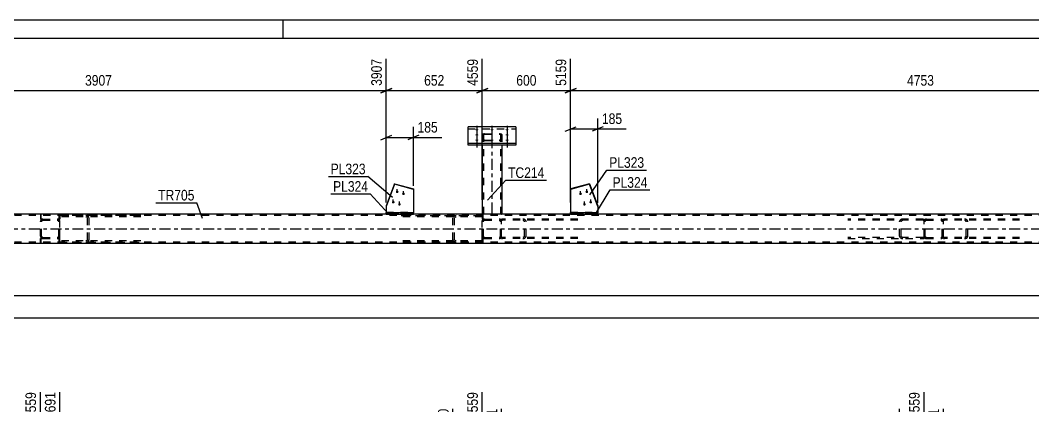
# Model space of a CAD drawing. Header units: millimetres. Extents: x -83 to 758, y -448 to 146.
# Drawn here: x 56.9 to 331.9, y 41.8 to 146.4 of the extents above; entities that cross this region are included whole.
import ezdxf

# ---------------------------------------------------------------- set-up
doc = ezdxf.new("R2010")
doc.units = ezdxf.units.MM
doc.linetypes.add('DXK_LINE_DOT2', pattern=[3.9198, 1.9599, -1.9599])
doc.linetypes.add('DXK_LINE_DOT3', pattern=[5.9187, 2.979, -0.9799, 0.9799, -0.9799])
doc.styles.add('Arial Narrow', font='ARIALN.TTF', dxfattribs={"height": 0.2})

# ---------------------------------------------------------------- blocks, each defined once
blk = doc.blocks.new('Unknown-761555509-1163')
at = {"color": 5, "linetype": 'Continuous'}
for p, q in [((758.25, 146.41), (-82.75, 146.41)), ((128.25, 141.41), (128.25, 146.41)), ((753.25, 141.41), (-77.75, 141.41))]:
    blk.add_line(p, q, dxfattribs=at)
blk = doc.blocks.new('Part-761555509-2595 - 2520')
at = {"color": 7, "linetype": 'DXK_LINE_DOT2'}
for p, q in [((182.41, 92.02), (182.36, 91.78)), ((182.36, 87.78), (182.36, 91.78)), ((182.68, 91.78), (182.7, 91.9)), ((182.68, 87.78), (182.68, 91.78)), ((183, 92.42), (182.76, 92.37)), ((182.88, 92.07), (183, 92.1)), ((183, 92.42), (187, 92.42)), ((183, 92.1), (187, 92.1)), ((187.25, 92.37), (187, 92.42)), ((187, 92.1), (187.12, 92.07)), ((187.3, 91.9), (187.32, 91.78)), ((187.32, 87.78), (187.32, 91.78)), ((187.64, 91.78), (187.59, 92.02)), ((187.64, 87.78), (187.64, 91.78)), ((182.36, 87.78), (182.41, 87.53)), ((182.7, 87.65), (182.68, 87.78)), ((182.76, 87.18), (183, 87.14)), ((183, 87.46), (182.88, 87.48)), ((183, 87.46), (187, 87.46)), ((183, 87.14), (187, 87.14)), ((187.12, 87.48), (187, 87.46)), ((187, 87.14), (187.25, 87.18)), ((187.32, 87.78), (187.3, 87.65)), ((187.59, 87.53), (187.64, 87.78))]:
    blk.add_line(p, q, dxfattribs=at)
for centre, radius, start, end in [((183, 91.78), 0.64, 112.5, 157.5), ((183, 91.78), 0.32, 112.5, 157.5), ((187, 91.78), 0.32, 22.5, 67.5), ((187, 91.78), 0.64, 22.5, 67.5), ((183, 87.78), 0.64, 202.5, 247.5), ((183, 87.78), 0.32, 202.5, 247.5), ((187, 87.78), 0.32, 292.5, 337.5), ((187, 87.78), 0.64, 292.5, 337.5)]:
    blk.add_arc(centre, radius, start, end, dxfattribs=at)
blk = doc.blocks.new('Part-761555509-2542 - 2520')
at = {"color": 2, "linetype": 'Continuous'}
for p, q in [((211.48, 102.03), (206.36, 100.62)), ((211.48, 101.87), (206.36, 100.46)), ((211.48, 101.87), (211.48, 102.03)), ((211.48, 102.03), (213.75, 96.01)), ((213.75, 95.85), (211.48, 101.87)), ((206.36, 100.62), (206.36, 94.18)), ((213.75, 96.01), (213.75, 94.18))]:
    blk.add_line(p, q, dxfattribs=at)
at = {"color": 7, "linetype": 'DXK_LINE_DOT2'}
for p, q in [((206.36, 94.32), (213.75, 94.32)), ((206.36, 94.18), (206.36, 94.15)), ((206.36, 94.15), (206.36, 94.18)), ((206.36, 94.15), (213.75, 94.15)), ((213.75, 94.15), (213.75, 94.18)), ((213.75, 94.18), (213.75, 94.15))]:
    blk.add_line(p, q, dxfattribs=at)
blk = doc.blocks.new('Part-761555509-2534 - 2520')
at = {"color": 7, "linetype": 'DXK_LINE_DOT2'}
for p, q in [((67.64, 87.14), (67.4, 87.14)), ((67.4, 87.14), (67.4, 85.94)), ((67.4, 87.14), (67.4, 85.94)), ((67.64, 85.94), (67.4, 85.94)), ((67.64, 85.94), (67.64, 87.14)), ((67.64, 85.94), (67.64, 87.14))]:
    blk.add_line(p, q, dxfattribs=at)
blk = doc.blocks.new('Part-761555509-2594 - 2520')
at = {"color": 7, "linetype": 'DXK_LINE_DOT2'}
for p, q in [((302.41, 92.02), (302.36, 91.78)), ((302.36, 87.78), (302.36, 91.78)), ((302.68, 91.78), (302.7, 91.9)), ((302.68, 87.78), (302.68, 91.78)), ((303, 92.42), (302.75, 92.37)), ((302.88, 92.07), (303, 92.1)), ((303, 92.42), (307, 92.42)), ((303, 92.1), (307, 92.1)), ((307.24, 92.37), (307, 92.42)), ((307, 92.1), (307.12, 92.07)), ((307.29, 91.9), (307.32, 91.78)), ((307.32, 87.78), (307.32, 91.78)), ((307.64, 91.78), (307.59, 92.02)), ((307.64, 87.78), (307.64, 91.78)), ((302.36, 87.78), (302.41, 87.53)), ((302.7, 87.65), (302.68, 87.78)), ((302.75, 87.18), (303, 87.14)), ((303, 87.46), (302.88, 87.48)), ((303, 87.46), (307, 87.46)), ((303, 87.14), (307, 87.14)), ((307.12, 87.48), (307, 87.46)), ((307, 87.14), (307.24, 87.18)), ((307.32, 87.78), (307.29, 87.65)), ((307.59, 87.53), (307.64, 87.78))]:
    blk.add_line(p, q, dxfattribs=at)
for centre, radius, start, end in [((303, 91.78), 0.64, 112.5, 157.5), ((303, 91.78), 0.32, 112.5, 157.5), ((307, 91.78), 0.32, 22.5, 67.5), ((307, 91.78), 0.64, 22.5, 67.5), ((303, 87.78), 0.64, 202.5, 247.5), ((303, 87.78), 0.32, 202.5, 247.5), ((307, 87.78), 0.32, 292.5, 337.5), ((307, 87.78), 0.64, 292.5, 337.5)]:
    blk.add_arc(centre, radius, start, end, dxfattribs=at)
blk = doc.blocks.new('Part-761555509-2535 - 2520')
at = {"color": 7, "linetype": 'DXK_LINE_DOT2'}
for p, q in [((67.64, 93.62), (67.4, 93.62)), ((67.4, 93.62), (67.4, 92.42)), ((67.4, 93.62), (67.4, 92.42)), ((67.64, 93.62), (67.64, 92.42)), ((67.64, 92.42), (67.64, 93.62)), ((67.4, 92.42), (67.64, 92.42))]:
    blk.add_line(p, q, dxfattribs=at)
blk = doc.blocks.new('Part-761555509-2527 - 2520')
at = {"color": 7, "linetype": 'DXK_LINE_DOT2'}
for p, q in [((182.6, 93.62), (182.36, 93.62)), ((182.36, 93.62), (182.36, 92.42)), ((182.36, 93.62), (182.36, 92.42)), ((182.6, 92.42), (182.6, 93.62)), ((182.6, 92.42), (182.6, 93.62)), ((182.36, 92.42), (182.6, 92.42))]:
    blk.add_line(p, q, dxfattribs=at)
blk = doc.blocks.new('Part-761555509-2682 - 2520')
at = {"color": 2, "linetype": 'Continuous'}
for p, q in [((156.28, 93.78), (4.8, 93.78)), ((182.38, 93.78), (163.67, 93.78)), ((206.36, 93.78), (187.64, 93.78)), ((396.47, 93.78), (213.75, 93.78)), ((704, 85.78), (0, 85.78))]:
    blk.add_line(p, q, dxfattribs=at)
at = {"color": 7, "linetype": 'DXK_LINE_DOT2'}
for p, q in [((163.67, 93.78), (156.28, 93.78)), ((187.64, 93.78), (182.38, 93.78)), ((213.75, 93.78), (206.36, 93.78)), ((704, 93.38), (0, 93.38)), ((704, 86.18), (0, 86.18))]:
    blk.add_line(p, q, dxfattribs=at)
at = {"color": 7, "linetype": 'DXK_LINE_DOT3'}
blk.add_line((0, 89.78), (704, 89.78), dxfattribs=at)
blk = doc.blocks.new('Part-761555509-2585 - 2520')
at = {"color": 2, "linetype": 'Continuous'}
for p, q in [((156.28, 93.78), (156.28, 94.18)), ((156.28, 94.18), (163.67, 94.18)), ((156.28, 93.78), (163.67, 93.78)), ((163.67, 93.78), (163.67, 94.18))]:
    blk.add_line(p, q, dxfattribs=at)
blk = doc.blocks.new('Part-761555509-2590 - 2520')
at = {"color": 2, "linetype": 'Continuous'}
for p, q in [((158.55, 102.04), (156.28, 96.01)), ((158.55, 101.87), (156.28, 95.85)), ((158.55, 101.87), (158.55, 102.04)), ((158.55, 102.04), (163.67, 100.62)), ((163.67, 100.46), (158.55, 101.87)), ((163.67, 100.62), (163.67, 94.18)), ((156.28, 96.01), (156.28, 94.18))]:
    blk.add_line(p, q, dxfattribs=at)
at = {"color": 7, "linetype": 'DXK_LINE_DOT2'}
for p, q in [((156.28, 94.32), (163.67, 94.32)), ((156.28, 94.18), (156.28, 94.15)), ((156.28, 94.15), (156.28, 94.18)), ((156.28, 94.15), (163.67, 94.15)), ((163.67, 94.15), (163.67, 94.18)), ((163.67, 94.18), (163.67, 94.15))]:
    blk.add_line(p, q, dxfattribs=at)
blk = doc.blocks.new('Part-761555509-2596 - 2520')
at = {"color": 2, "linetype": 'Continuous'}
for p, q in [((178.51, 112.45), (178.51, 117.5)), ((191.51, 117.5), (178.51, 117.5)), ((191.51, 117.5), (191.51, 112.45)), ((178.51, 113.05), (191.51, 113.05)), ((191.51, 112.45), (178.51, 112.45))]:
    blk.add_line(p, q, dxfattribs=at)
at = {"color": 7, "linetype": 'DXK_LINE_DOT2'}
blk.add_line((178.51, 116.9), (191.51, 116.9), dxfattribs=at)
blk = doc.blocks.new('Part-761555509-2614 - 2520')
at = {"color": 7, "linetype": 'DXK_LINE_DOT2'}
for p, q in [((187.9, 92.42), (187.64, 92.38)), ((187.64, 87.17), (187.64, 92.38)), ((187.64, 92.03), (187.73, 92.07)), ((187.73, 92.07), (187.9, 92.1)), ((208.32, 92.42), (187.9, 92.42)), ((208.32, 92.1), (187.9, 92.1)), ((193.72, 92.37), (193.39, 92.42)), ((193.39, 92.1), (193.56, 92.07)), ((193.79, 91.9), (193.83, 91.78)), ((193.83, 87.78), (193.83, 91.78)), ((194.27, 91.78), (194.2, 92.02)), ((194.27, 87.78), (194.27, 91.78)), ((187.73, 87.48), (187.64, 87.52)), ((187.64, 87.17), (187.9, 87.14)), ((187.9, 87.46), (187.73, 87.48)), ((208.32, 87.46), (187.9, 87.46)), ((208.32, 87.14), (187.9, 87.14)), ((193.56, 87.48), (193.39, 87.46)), ((193.39, 87.14), (193.72, 87.18)), ((193.83, 87.78), (193.79, 87.65)), ((194.2, 87.53), (194.27, 87.78))]:
    blk.add_line(p, q, dxfattribs=at)
for centre, radius, start, end in [((193.46, 91.68), 0.401, 32.4104, 75.4453), ((193.52, 91.59), 0.802, 32.4104, 75.4453), ((193.46, 87.87), 0.401, 284.5547, 327.5896), ((193.52, 87.96), 0.802, 284.5547, 327.5896)]:
    blk.add_arc(centre, radius, start, end, dxfattribs=at)
blk = doc.blocks.new('Part-761555509-2615 - 2520')
at = {"color": 7, "linetype": 'DXK_LINE_DOT2'}
for p, q in [((302.1, 92.42), (281.68, 92.42)), ((302.1, 92.1), (281.68, 92.1)), ((295.8, 92.02), (295.73, 91.78)), ((295.73, 87.78), (295.73, 91.78)), ((296.17, 91.78), (296.21, 91.9)), ((296.17, 87.78), (296.17, 91.78)), ((296.61, 92.42), (296.28, 92.37)), ((296.44, 92.07), (296.61, 92.1)), ((302.1, 92.42), (302.36, 92.38)), ((302.1, 92.1), (302.27, 92.07)), ((302.27, 92.07), (302.36, 92.03)), ((302.36, 87.17), (302.36, 92.38)), ((302.1, 87.46), (281.68, 87.46)), ((281.68, 87.14), (302.1, 87.14)), ((295.73, 87.78), (295.8, 87.53)), ((296.21, 87.65), (296.17, 87.78)), ((296.28, 87.18), (296.61, 87.14)), ((296.61, 87.46), (296.44, 87.48)), ((302.27, 87.48), (302.1, 87.46)), ((302.1, 87.14), (302.36, 87.17)), ((302.36, 87.52), (302.27, 87.48))]:
    blk.add_line(p, q, dxfattribs=at)
for centre, radius, start, end in [((296.48, 91.59), 0.802, 104.5547, 147.5895), ((296.54, 91.68), 0.401, 104.5547, 147.5895), ((296.48, 87.96), 0.802, 212.4105, 255.4453), ((296.54, 87.87), 0.401, 212.4105, 255.4453)]:
    blk.add_arc(centre, radius, start, end, dxfattribs=at)
blk = doc.blocks.new('Part-761555509-2616 - 2520')
at = {"color": 7, "linetype": 'DXK_LINE_DOT2'}
for p, q in [((160.36, 93.38), (182.36, 93.38)), ((182.36, 93.06), (160.36, 93.06)), ((174.48, 92.98), (174.42, 92.74)), ((174.42, 86.82), (174.42, 92.74)), ((174.48, 92.98), (174.48, 92.98)), ((174.86, 92.74), (174.89, 92.86)), ((174.86, 86.82), (174.86, 92.74)), ((175.29, 93.38), (174.96, 93.33)), ((175.13, 93.03), (175.29, 93.06)), ((182.36, 86.18), (182.36, 93.38)), ((182.36, 86.5), (160.36, 86.5)), ((182.36, 86.18), (160.36, 86.18)), ((174.42, 86.82), (174.48, 86.57)), ((174.89, 86.69), (174.86, 86.82)), ((174.96, 86.22), (175.29, 86.18)), ((175.29, 86.5), (175.13, 86.52))]:
    blk.add_line(p, q, dxfattribs=at)
for centre, radius, start, end in [((175.16, 92.55), 0.802, 104.5547, 147.5895), ((175.23, 92.64), 0.401, 104.5547, 147.5895), ((175.16, 87), 0.802, 212.4105, 255.4453), ((175.23, 86.91), 0.401, 212.4105, 255.4453)]:
    blk.add_arc(centre, radius, start, end, dxfattribs=at)
blk = doc.blocks.new('Part-761555509-2617 - 2520')
at = {"color": 7, "linetype": 'DXK_LINE_DOT2'}
for p, q in [((67.64, 86.18), (67.64, 93.38)), ((89.64, 93.38), (67.64, 93.38)), ((89.64, 93.06), (67.64, 93.06)), ((75.04, 93.33), (74.71, 93.38)), ((74.71, 93.06), (74.87, 93.03)), ((75.11, 92.86), (75.15, 92.74)), ((75.15, 86.82), (75.15, 92.74)), ((75.58, 92.74), (75.52, 92.98)), ((75.52, 92.98), (75.52, 92.98)), ((75.58, 86.82), (75.58, 92.74)), ((89.64, 86.5), (67.64, 86.5)), ((67.64, 86.18), (89.64, 86.18)), ((74.87, 86.52), (74.71, 86.5)), ((74.71, 86.18), (75.04, 86.22)), ((75.15, 86.82), (75.11, 86.69)), ((75.52, 86.57), (75.58, 86.82))]:
    blk.add_line(p, q, dxfattribs=at)
for centre, radius, start, end in [((74.77, 92.64), 0.401, 32.4105, 75.4453), ((74.84, 92.55), 0.802, 32.4105, 75.4453), ((74.77, 86.91), 0.401, 284.5547, 327.5895), ((74.84, 87), 0.802, 284.5547, 327.5895)]:
    blk.add_arc(centre, radius, start, end, dxfattribs=at)
blk = doc.blocks.new('Part-761555509-2631 - 2520')
at = {"color": 7, "linetype": 'DXK_LINE_DOT2'}
for p, q in [((62.41, 92.02), (62.36, 91.78)), ((62.36, 87.78), (62.36, 91.78)), ((62.68, 91.78), (62.7, 91.9)), ((62.68, 87.78), (62.68, 91.78)), ((63, 92.42), (62.76, 92.37)), ((62.88, 92.07), (63, 92.1)), ((63, 92.42), (67, 92.42)), ((63, 92.1), (67, 92.1)), ((67.25, 92.37), (67, 92.42)), ((67, 92.1), (67.12, 92.07)), ((67.3, 91.9), (67.32, 91.78)), ((67.32, 87.78), (67.32, 91.78)), ((67.64, 91.78), (67.59, 92.02)), ((67.64, 87.78), (67.64, 91.78)), ((62.36, 87.78), (62.41, 87.53)), ((62.7, 87.65), (62.68, 87.78)), ((62.76, 87.18), (63, 87.14)), ((63, 87.46), (62.88, 87.48)), ((63, 87.46), (67, 87.46)), ((63, 87.14), (67, 87.14)), ((67.12, 87.48), (67, 87.46)), ((67, 87.14), (67.25, 87.18)), ((67.32, 87.78), (67.3, 87.65)), ((67.59, 87.53), (67.64, 87.78))]:
    blk.add_line(p, q, dxfattribs=at)
for centre, radius, start, end in [((63, 91.78), 0.64, 112.5, 157.5), ((63, 91.78), 0.32, 112.5, 157.5), ((67, 91.78), 0.32, 22.5, 67.5), ((67, 91.78), 0.64, 22.5, 67.5), ((63, 87.78), 0.64, 202.5, 247.5), ((63, 87.78), 0.32, 202.5, 247.5), ((67, 87.78), 0.32, 292.5, 337.5), ((67, 87.78), 0.64, 292.5, 337.5)]:
    blk.add_arc(centre, radius, start, end, dxfattribs=at)
blk = doc.blocks.new('Part-761555509-2636 - 2520')
at = {"color": 7, "linetype": 'DXK_LINE_DOT2'}
for p, q in [((307.9, 92.42), (307.64, 92.38)), ((307.64, 87.17), (307.64, 92.38)), ((307.64, 92.03), (307.73, 92.07)), ((307.73, 92.07), (307.9, 92.1)), ((328.32, 92.42), (307.9, 92.42)), ((328.32, 92.1), (307.9, 92.1)), ((313.72, 92.37), (313.39, 92.42)), ((313.39, 92.1), (313.56, 92.07)), ((313.79, 91.9), (313.83, 91.78)), ((313.83, 87.78), (313.83, 91.78)), ((314.27, 91.78), (314.2, 92.02)), ((314.27, 87.78), (314.27, 91.78)), ((307.73, 87.48), (307.64, 87.52)), ((307.64, 87.17), (307.9, 87.14)), ((307.9, 87.46), (307.73, 87.48)), ((328.32, 87.46), (307.9, 87.46)), ((328.32, 87.14), (307.9, 87.14)), ((313.56, 87.48), (313.39, 87.46)), ((313.39, 87.14), (313.72, 87.18)), ((313.83, 87.78), (313.79, 87.65)), ((314.2, 87.53), (314.27, 87.78))]:
    blk.add_line(p, q, dxfattribs=at)
for centre, radius, start, end in [((313.46, 91.68), 0.401, 32.4104, 75.4453), ((313.52, 91.59), 0.802, 32.4104, 75.4453), ((313.46, 87.87), 0.401, 284.5547, 327.5896), ((313.52, 87.96), 0.802, 284.5547, 327.5896)]:
    blk.add_arc(centre, radius, start, end, dxfattribs=at)
blk = doc.blocks.new('Part-761555509-2664 - 2520')
at = {"color": 7, "linetype": 'DXK_LINE_DOT2'}
for p, q in [((182.56, 115.51), (182.42, 115.44)), ((182.76, 115.56), (182.56, 115.51)), ((183.01, 115.58), (182.76, 115.56)), ((183.01, 115.58), (187.01, 115.58)), ((187.25, 115.56), (187.01, 115.58)), ((187.46, 115.51), (187.25, 115.56)), ((187.6, 115.44), (187.46, 115.51)), ((182.42, 115.44), (182.37, 115.36)), ((182.37, 115.36), (182.37, 112.45)), ((182.37, 113.99), (182.42, 113.91)), ((182.42, 113.91), (182.56, 113.83)), ((182.56, 113.83), (182.76, 113.79)), ((182.69, 115.36), (182.71, 115.4)), ((182.69, 115.36), (182.69, 93.78)), ((182.71, 113.95), (182.69, 113.99)), ((182.71, 115.4), (182.78, 115.43)), ((182.78, 113.91), (182.71, 113.95)), ((182.76, 113.79), (183.01, 113.77)), ((182.78, 115.43), (182.89, 115.46)), ((182.89, 113.89), (182.78, 113.91)), ((182.89, 115.46), (183.01, 115.47)), ((183.01, 113.88), (182.89, 113.89)), ((183.01, 115.47), (187.01, 115.47)), ((183.01, 113.88), (187.01, 113.88)), ((183.01, 113.77), (187.01, 113.77)), ((187.01, 115.47), (187.13, 115.46)), ((187.13, 113.89), (187.01, 113.88)), ((187.01, 113.77), (187.25, 113.79)), ((187.13, 115.46), (187.24, 115.43)), ((187.24, 113.91), (187.13, 113.89)), ((187.24, 115.43), (187.31, 115.4)), ((187.31, 113.95), (187.24, 113.91)), ((187.25, 113.79), (187.46, 113.83)), ((187.31, 115.4), (187.33, 115.36)), ((187.33, 113.99), (187.31, 113.95)), ((187.33, 115.36), (187.33, 93.78)), ((187.46, 113.83), (187.6, 113.91)), ((187.65, 115.36), (187.6, 115.44)), ((187.6, 113.91), (187.65, 113.99)), ((187.65, 115.36), (187.65, 112.45)), ((182.38, 93.78), (182.37, 93.78)), ((182.37, 93.78), (182.38, 93.78)), ((187.31, 93.78), (187.33, 93.78)), ((187.65, 93.78), (187.64, 93.78)), ((187.64, 93.78), (187.65, 93.78))]:
    blk.add_line(p, q, dxfattribs=at)
at = {"color": 7, "linetype": 'DXK_LINE_DOT3'}
blk.add_line((185.01, 114.67), (185.01, 93.78), dxfattribs=at)
at = {"color": 2, "linetype": 'Continuous'}
for p, q in [((182.37, 112.45), (182.37, 93.78)), ((187.65, 112.45), (187.65, 93.78)), ((187.6, 93.78), (182.38, 93.78)), ((187.64, 93.78), (187.6, 93.78))]:
    blk.add_line(p, q, dxfattribs=at)
blk = doc.blocks.new('Part-761555509-2707 - 2520')
at = {"color": 2, "linetype": 'Continuous'}
for p, q in [((206.36, 93.78), (206.36, 94.18)), ((206.36, 94.18), (213.75, 94.18)), ((206.36, 93.78), (213.75, 93.78)), ((213.75, 93.78), (213.75, 94.18))]:
    blk.add_line(p, q, dxfattribs=at)
blk = doc.blocks.new('Part-761555509-2708 - 2520')
at = {"color": 7, "linetype": 'DXK_LINE_DOT2'}
for p, q in [((62.6, 93.62), (62.36, 93.62)), ((62.36, 93.62), (62.36, 92.42)), ((62.36, 93.62), (62.36, 92.42)), ((62.6, 92.42), (62.6, 93.62)), ((62.6, 92.42), (62.6, 93.62)), ((62.36, 92.42), (62.6, 92.42))]:
    blk.add_line(p, q, dxfattribs=at)
blk = doc.blocks.new('Part-761555509-2709 - 2520')
at = {"color": 7, "linetype": 'DXK_LINE_DOT2'}
for p, q in [((62.6, 87.14), (62.36, 87.14)), ((62.36, 85.94), (62.36, 87.14)), ((62.36, 87.14), (62.36, 85.94)), ((62.36, 85.94), (62.6, 85.94)), ((62.6, 85.94), (62.6, 87.14)), ((62.6, 85.94), (62.6, 87.14))]:
    blk.add_line(p, q, dxfattribs=at)
blk = doc.blocks.new('Bolt-761555509-2738 - 2520')
at = {"linetype": 'Continuous'}
for points in [[(180.91, 116.53), (180.82, 116.53), (180.73, 116.54), (180.65, 116.56), (180.58, 116.58), (180.53, 116.6), (180.49, 116.63), (180.47, 116.66), (180.47, 116.69), (180.49, 116.72), (180.53, 116.75), (180.58, 116.78), (180.65, 116.8), (180.73, 116.81), (180.82, 116.82), (180.91, 116.83), (181, 116.82), (181.09, 116.81), (181.17, 116.8), (181.24, 116.78), (181.29, 116.75), (181.33, 116.72), (181.35, 116.69), (181.35, 116.66), (181.33, 116.63), (181.29, 116.6), (181.24, 116.58), (181.17, 116.56), (181.09, 116.54), (181, 116.53)], [(185.01, 116.53), (184.92, 116.53), (184.83, 116.54), (184.75, 116.56), (184.68, 116.58), (184.63, 116.6), (184.59, 116.63), (184.57, 116.66), (184.57, 116.69), (184.59, 116.72), (184.63, 116.75), (184.68, 116.78), (184.75, 116.8), (184.83, 116.81), (184.92, 116.82), (185.01, 116.83), (185.1, 116.82), (185.19, 116.81), (185.27, 116.8), (185.34, 116.78), (185.39, 116.75), (185.43, 116.72), (185.45, 116.69), (185.45, 116.66), (185.43, 116.63), (185.39, 116.6), (185.34, 116.58), (185.27, 116.56), (185.19, 116.54), (185.1, 116.53)], [(189.11, 116.53), (189.02, 116.53), (188.93, 116.54), (188.85, 116.56), (188.78, 116.58), (188.73, 116.6), (188.69, 116.63), (188.67, 116.66), (188.67, 116.69), (188.69, 116.72), (188.73, 116.75), (188.78, 116.78), (188.85, 116.8), (188.93, 116.81), (189.02, 116.82), (189.11, 116.83), (189.2, 116.82), (189.29, 116.81), (189.37, 116.8), (189.44, 116.78), (189.49, 116.75), (189.53, 116.72), (189.55, 116.69), (189.55, 116.66), (189.53, 116.63), (189.49, 116.6), (189.44, 116.58), (189.37, 116.56), (189.29, 116.54), (189.2, 116.53)], [(180.91, 115.12), (180.82, 115.13), (180.73, 115.14), (180.65, 115.15), (180.58, 115.17), (180.53, 115.2), (180.49, 115.23), (180.47, 115.26), (180.47, 115.29), (180.49, 115.32), (180.53, 115.35), (180.58, 115.38), (180.65, 115.4), (180.73, 115.41), (180.82, 115.42), (180.91, 115.43), (181, 115.42), (181.09, 115.41), (181.17, 115.4), (181.24, 115.38), (181.29, 115.35), (181.33, 115.32), (181.35, 115.29), (181.35, 115.26), (181.33, 115.23), (181.29, 115.2), (181.24, 115.17), (181.17, 115.15), (181.09, 115.14), (181, 115.13)], [(180.91, 113.72), (180.82, 113.73), (180.73, 113.73), (180.65, 113.75), (180.58, 113.77), (180.53, 113.8), (180.49, 113.83), (180.47, 113.86), (180.47, 113.89), (180.49, 113.92), (180.53, 113.95), (180.58, 113.97), (180.65, 113.99), (180.73, 114.01), (180.82, 114.02), (180.91, 114.02), (181, 114.02), (181.09, 114.01), (181.17, 113.99), (181.24, 113.97), (181.29, 113.95), (181.33, 113.92), (181.35, 113.89), (181.35, 113.86), (181.33, 113.83), (181.29, 113.8), (181.24, 113.77), (181.17, 113.75), (181.09, 113.73), (181, 113.73)], [(185.01, 113.72), (184.92, 113.73), (184.83, 113.73), (184.75, 113.75), (184.68, 113.77), (184.63, 113.8), (184.59, 113.83), (184.57, 113.86), (184.57, 113.89), (184.59, 113.92), (184.63, 113.95), (184.68, 113.97), (184.75, 113.99), (184.83, 114.01), (184.92, 114.02), (185.01, 114.02), (185.1, 114.02), (185.19, 114.01), (185.27, 113.99), (185.34, 113.97), (185.39, 113.95), (185.43, 113.92), (185.45, 113.89), (185.45, 113.86), (185.43, 113.83), (185.39, 113.8), (185.34, 113.77), (185.27, 113.75), (185.19, 113.73), (185.1, 113.73)], [(189.11, 115.12), (189.02, 115.13), (188.93, 115.14), (188.85, 115.15), (188.78, 115.17), (188.73, 115.2), (188.69, 115.23), (188.67, 115.26), (188.67, 115.29), (188.69, 115.32), (188.73, 115.35), (188.78, 115.38), (188.85, 115.4), (188.93, 115.41), (189.02, 115.42), (189.11, 115.43), (189.2, 115.42), (189.29, 115.41), (189.37, 115.4), (189.44, 115.38), (189.49, 115.35), (189.53, 115.32), (189.55, 115.29), (189.55, 115.26), (189.53, 115.23), (189.49, 115.2), (189.44, 115.17), (189.37, 115.15), (189.29, 115.14), (189.2, 115.13)], [(189.11, 113.72), (189.02, 113.73), (188.93, 113.73), (188.85, 113.75), (188.78, 113.77), (188.73, 113.8), (188.69, 113.83), (188.67, 113.86), (188.67, 113.89), (188.69, 113.92), (188.73, 113.95), (188.78, 113.97), (188.85, 113.99), (188.93, 114.01), (189.02, 114.02), (189.11, 114.02), (189.2, 114.02), (189.29, 114.01), (189.37, 113.99), (189.44, 113.97), (189.49, 113.95), (189.53, 113.92), (189.55, 113.89), (189.55, 113.86), (189.53, 113.83), (189.49, 113.8), (189.44, 113.77), (189.37, 113.75), (189.29, 113.73), (189.2, 113.73)]]:
    blk.add_hatch(color=1, dxfattribs=at).paths.add_polyline_path(points)
at = {"color": 1, "linetype": 'Continuous'}
for p, q in [((180.91, 117.77), (180.91, 114.65)), ((180.91, 116.36), (180.91, 113.24)), ((185.01, 117.77), (185.01, 114.65)), ((189.11, 117.77), (189.11, 114.65)), ((189.11, 116.36), (189.11, 113.24)), ((180.91, 114.96), (180.91, 111.84)), ((185.01, 114.96), (185.01, 111.84)), ((189.11, 114.96), (189.11, 111.84))]:
    blk.add_line(p, q, dxfattribs=at)
blk = doc.blocks.new('Bolt-761555509-2749 - 2520')
at = {"linetype": 'Continuous'}
for points in [[(209.07, 99.61), (209.14, 99.6), (209.21, 99.58), (209.28, 99.55), (209.33, 99.5), (209.38, 99.44), (209.41, 99.38), (209.42, 99.31), (209.42, 99.24), (209.41, 99.17), (209.38, 99.1), (209.33, 99.05), (209.28, 99), (209.21, 98.96), (209.14, 98.94), (209.07, 98.93), (208.99, 98.94), (208.92, 98.96), (208.86, 99), (208.8, 99.05), (208.76, 99.1), (208.72, 99.17), (208.71, 99.24), (208.71, 99.31), (208.72, 99.38), (208.76, 99.44), (208.8, 99.5), (208.86, 99.55), (208.92, 99.58), (208.99, 99.6)], [(210.76, 100.18), (210.84, 100.17), (210.91, 100.15), (210.98, 100.11), (211.03, 100.06), (211.08, 100.01), (211.11, 99.94), (211.12, 99.87), (211.12, 99.8), (211.11, 99.73), (211.08, 99.67), (211.03, 99.61), (210.98, 99.56), (210.91, 99.53), (210.84, 99.51), (210.76, 99.5), (210.69, 99.51), (210.62, 99.53), (210.55, 99.56), (210.5, 99.61), (210.45, 99.67), (210.42, 99.73), (210.41, 99.8), (210.41, 99.87), (210.42, 99.94), (210.45, 100.01), (210.5, 100.06), (210.55, 100.11), (210.62, 100.15), (210.69, 100.17)], [(210.14, 96.78), (210.21, 96.77), (210.28, 96.75), (210.35, 96.71), (210.4, 96.66), (210.45, 96.61), (210.48, 96.54), (210.49, 96.47), (210.49, 96.4), (210.48, 96.33), (210.45, 96.27), (210.4, 96.21), (210.35, 96.16), (210.28, 96.13), (210.21, 96.11), (210.14, 96.1), (210.06, 96.11), (209.99, 96.13), (209.92, 96.16), (209.87, 96.21), (209.82, 96.27), (209.79, 96.33), (209.78, 96.4), (209.78, 96.47), (209.79, 96.54), (209.82, 96.61), (209.87, 96.66), (209.92, 96.71), (209.99, 96.75), (210.06, 96.77)], [(211.83, 97.34), (211.91, 97.33), (211.98, 97.31), (212.04, 97.28), (212.1, 97.23), (212.14, 97.17), (212.17, 97.11), (212.19, 97.04), (212.19, 96.97), (212.17, 96.9), (212.14, 96.83), (212.1, 96.78), (212.04, 96.73), (211.98, 96.69), (211.91, 96.67), (211.83, 96.66), (211.76, 96.67), (211.69, 96.69), (211.62, 96.73), (211.56, 96.78), (211.52, 96.83), (211.49, 96.9), (211.47, 96.97), (211.47, 97.04), (211.49, 97.11), (211.52, 97.17), (211.56, 97.23), (211.62, 97.28), (211.69, 97.31), (211.76, 97.33)]]:
    blk.add_hatch(color=1, dxfattribs=at).paths.add_polyline_path(points)
at = {"color": 1, "linetype": 'Continuous'}
for p, q in [((209.07, 99), (209.07, 100.02)), ((210.76, 99.56), (210.76, 100.59)), ((210.14, 96.16), (210.14, 97.19)), ((211.83, 96.73), (211.83, 97.75))]:
    blk.add_line(p, q, dxfattribs=at)
blk = doc.blocks.new('Bolt-761555509-2750 - 2520')
at = {"linetype": 'Continuous'}
for points in [[(159.27, 100.18), (159.34, 100.17), (159.41, 100.15), (159.48, 100.11), (159.53, 100.06), (159.58, 100.01), (159.61, 99.94), (159.62, 99.87), (159.62, 99.8), (159.61, 99.73), (159.58, 99.67), (159.53, 99.61), (159.48, 99.56), (159.41, 99.53), (159.34, 99.51), (159.27, 99.5), (159.19, 99.51), (159.12, 99.53), (159.06, 99.56), (159, 99.61), (158.96, 99.67), (158.92, 99.73), (158.91, 99.8), (158.91, 99.87), (158.92, 99.94), (158.96, 100.01), (159, 100.06), (159.06, 100.11), (159.12, 100.15), (159.19, 100.17)], [(160.96, 99.61), (161.04, 99.6), (161.11, 99.58), (161.17, 99.55), (161.23, 99.5), (161.28, 99.44), (161.31, 99.38), (161.32, 99.31), (161.32, 99.24), (161.31, 99.17), (161.28, 99.1), (161.23, 99.05), (161.17, 99), (161.11, 98.96), (161.04, 98.94), (160.96, 98.93), (160.89, 98.94), (160.82, 98.96), (160.75, 99), (160.7, 99.05), (160.65, 99.1), (160.62, 99.17), (160.61, 99.24), (160.61, 99.31), (160.62, 99.38), (160.65, 99.44), (160.7, 99.5), (160.75, 99.55), (160.82, 99.58), (160.89, 99.6)], [(158.2, 97.34), (158.27, 97.33), (158.34, 97.31), (158.41, 97.28), (158.46, 97.23), (158.51, 97.17), (158.54, 97.11), (158.56, 97.04), (158.56, 96.97), (158.54, 96.9), (158.51, 96.83), (158.46, 96.78), (158.41, 96.73), (158.34, 96.69), (158.27, 96.67), (158.2, 96.66), (158.12, 96.67), (158.05, 96.69), (157.99, 96.73), (157.93, 96.78), (157.89, 96.83), (157.85, 96.9), (157.84, 96.97), (157.84, 97.04), (157.85, 97.11), (157.89, 97.17), (157.93, 97.23), (157.99, 97.28), (158.05, 97.31), (158.12, 97.33)], [(159.89, 96.78), (159.97, 96.77), (160.04, 96.75), (160.11, 96.71), (160.16, 96.66), (160.21, 96.61), (160.24, 96.54), (160.25, 96.47), (160.25, 96.4), (160.24, 96.33), (160.21, 96.27), (160.16, 96.21), (160.11, 96.16), (160.04, 96.13), (159.97, 96.11), (159.89, 96.1), (159.82, 96.11), (159.75, 96.13), (159.68, 96.16), (159.63, 96.21), (159.58, 96.27), (159.55, 96.33), (159.54, 96.4), (159.54, 96.47), (159.55, 96.54), (159.58, 96.61), (159.63, 96.66), (159.68, 96.71), (159.75, 96.75), (159.82, 96.77)]]:
    blk.add_hatch(color=1, dxfattribs=at).paths.add_polyline_path(points)
at = {"color": 1, "linetype": 'Continuous'}
for p, q in [((159.27, 99.56), (159.27, 100.59)), ((160.96, 99), (160.96, 100.02)), ((158.2, 96.73), (158.2, 97.76)), ((159.89, 96.16), (159.89, 97.19))]:
    blk.add_line(p, q, dxfattribs=at)
blk = doc.blocks.new('Part-761555509-2755 - 2520')
at = {"color": 7, "linetype": 'DXK_LINE_DOT2'}
for p, q in [((182.6, 87.14), (182.36, 87.14)), ((182.36, 85.94), (182.36, 87.14)), ((182.36, 87.14), (182.36, 85.94)), ((182.36, 85.94), (182.6, 85.94)), ((182.6, 85.94), (182.6, 87.14)), ((182.6, 85.94), (182.6, 87.14))]:
    blk.add_line(p, q, dxfattribs=at)
blk = doc.blocks.new('StraightDimension-761555509-6633 - 3427')
at = {"color": 7, "linetype": 'Continuous'}
for p, q in [((62.36, -5), (62.36, 45.45)), ((0, 7), (0, 35.47)), ((1.5, 32.94), (-1.5, 31.74)), ((0, 32.34), (62.36, 32.34)), ((60.86, 31.74), (63.86, 32.94))]:
    blk.add_line(p, q, dxfattribs=at)
at = {"color": 0, "linetype": 'Continuous'}
for points in [[(61.76, 46.05), (57.56, 46.05), (57.56, 37.54), (61.76, 37.54)], [(-0.6, 36.07), (-4.8, 36.07), (-4.8, 33.04), (-0.6, 33.04)]]:
    blk.add_wipeout(points, dxfattribs=at)
at = {"color": 0}
blk.add_wipeout([(35.44, 33.09), (35.44, 37.29), (26.92, 37.29), (26.92, 33.09)], dxfattribs=at)
at = {"color": 3, "linetype": 'Continuous', "style": 'Arial Narrow'}
for s, height, p in [('1559', 2.863, (61.16, 38.14)), ('0', 2.86, (-1.2, 33.64))]:
    blk.add_text(s, height=height, rotation=90.0002, dxfattribs=at).set_placement(p)
at = {"color": 3, "style": 'Arial Narrow'}
blk.add_text('1559', height=2.863, dxfattribs=at).set_placement((27.52, 33.69))
blk = doc.blocks.new('StraightDimension-761555509-6631 - 3427')
at = {"color": 7, "linetype": 'Continuous'}
for p, q in [((67.64, -5), (67.64, 45.45)), ((174.42, -5), (174.42, 40.95)), ((69.14, 32.94), (66.14, 31.74)), ((67.64, 32.34), (174.42, 32.34)), ((172.92, 31.74), (175.92, 32.94))]:
    blk.add_line(p, q, dxfattribs=at)
at = {"color": 0, "linetype": 'Continuous'}
blk.add_wipeout([(173.82, 41.55), (169.62, 41.55), (169.62, 33.04), (173.82, 33.04)], dxfattribs=at)
at = {"color": 0}
blk.add_wipeout([(125.28, 33.09), (125.28, 37.29), (116.77, 37.29), (116.77, 33.09)], dxfattribs=at)
at = {"color": 3, "linetype": 'Continuous', "style": 'Arial Narrow'}
blk.add_text('4360', height=2.863, rotation=90.0002, dxfattribs=at).set_placement((173.22, 33.64))
at = {"color": 3, "style": 'Arial Narrow'}
blk.add_text('2669', height=2.863, dxfattribs=at).set_placement((117.37, 33.69))
blk = doc.blocks.new('StraightDimension-761555509-6625 - 3427')
at = {"color": 7, "linetype": 'Continuous'}
for p, q in [((415.73, -5), (415.73, 42.78)), ((307.64, -5), (307.64, 40.95)), ((309.14, 32.94), (306.14, 31.74)), ((307.64, 32.34), (415.73, 32.34)), ((414.23, 31.74), (417.23, 32.94))]:
    blk.add_line(p, q, dxfattribs=at)
at = {"color": 0, "linetype": 'Continuous'}
blk.add_wipeout([(415.13, 43.38), (410.93, 43.38), (410.93, 33.04), (415.13, 33.04)], dxfattribs=at)
at = {"color": 0}
blk.add_wipeout([(365.94, 33.09), (365.94, 37.29), (357.43, 37.29), (357.43, 33.09)], dxfattribs=at)
at = {"color": 3, "linetype": 'Continuous', "style": 'Arial Narrow'}
blk.add_text('10393', height=2.863, rotation=90.0002, dxfattribs=at).set_placement((414.53, 33.64))
at = {"color": 3, "style": 'Arial Narrow'}
blk.add_text('2702', height=2.863, dxfattribs=at).set_placement((358.03, 33.69))
blk = doc.blocks.new('StraightDimension-761555509-6629 - 3427')
at = {"color": 7, "linetype": 'Continuous'}
for p, q in [((182.36, -5), (182.36, 45.45)), ((187.64, -5), (187.64, 40.95)), ((180.86, 31.74), (183.86, 32.94)), ((182.36, 32.34), (187.64, 32.34)), ((189.14, 32.94), (186.14, 31.74))]:
    blk.add_line(p, q, dxfattribs=at)
at = {"color": 0, "linetype": 'Continuous'}
blk.add_wipeout([(187.04, 41.55), (182.84, 41.55), (182.84, 33.04), (187.04, 33.04)], dxfattribs=at)
at = {"color": 0}
blk.add_wipeout([(188.34, 27.39), (188.34, 31.59), (181.66, 31.59), (181.66, 27.39)], dxfattribs=at)
at = {"color": 3, "linetype": 'Continuous', "style": 'Arial Narrow'}
blk.add_text('4691', height=2.863, rotation=90.0002, dxfattribs=at).set_placement((186.44, 33.64))
at = {"color": 3, "style": 'Arial Narrow'}
blk.add_text('132', height=2.863, dxfattribs=at).set_placement((182.26, 27.99))
blk = doc.blocks.new('StraightDimension-761555509-6627 - 3427')
at = {"color": 7, "linetype": 'Continuous'}
for p, q in [((302.36, -5), (302.36, 45.45)), ((295.73, -5), (295.73, 40.95)), ((294.23, 31.74), (297.23, 32.94)), ((295.73, 32.34), (302.36, 32.34)), ((303.86, 32.94), (300.86, 31.74))]:
    blk.add_line(p, q, dxfattribs=at)
at = {"color": 0}
blk.add_wipeout([(302.39, 33.09), (302.39, 37.29), (295.7, 37.29), (295.7, 33.09)], dxfattribs=at)
at = {"color": 0, "linetype": 'Continuous'}
blk.add_wipeout([(301.76, 46.05), (297.56, 46.05), (297.56, 37.54), (301.76, 37.54)], dxfattribs=at)
at = {"color": 3, "linetype": 'Continuous', "style": 'Arial Narrow'}
blk.add_text('7559', height=2.863, rotation=90.0002, dxfattribs=at).set_placement((301.16, 38.14))
at = {"color": 3, "style": 'Arial Narrow'}
blk.add_text('166', height=2.863, dxfattribs=at).set_placement((296.3, 33.69))
blk = doc.blocks.new('StraightDimension-761555509-6630 - 3427')
at = {"color": 7, "linetype": 'Continuous'}
for p, q in [((182.36, -5), (182.36, 45.45)), ((174.42, -5), (174.42, 40.95)), ((172.92, 31.74), (175.92, 32.94)), ((174.42, 32.34), (182.36, 32.34)), ((183.86, 32.94), (180.86, 31.74))]:
    blk.add_line(p, q, dxfattribs=at)
at = {"color": 0}
blk.add_wipeout([(181.73, 33.09), (181.73, 37.29), (175.05, 37.29), (175.05, 33.09)], dxfattribs=at)
at = {"color": 0, "linetype": 'Continuous'}
blk.add_wipeout([(181.76, 46.05), (177.56, 46.05), (177.56, 37.54), (181.76, 37.54)], dxfattribs=at)
at = {"color": 3, "linetype": 'Continuous', "style": 'Arial Narrow'}
blk.add_text('4559', height=2.863, rotation=90.0002, dxfattribs=at).set_placement((181.16, 38.14))
at = {"color": 3, "style": 'Arial Narrow'}
blk.add_text('199', height=2.863, dxfattribs=at).set_placement((175.65, 33.69))
blk = doc.blocks.new('StraightDimension-761555509-6626 - 3427')
at = {"color": 7, "linetype": 'Continuous'}
for p, q in [((302.36, -5), (302.36, 45.45)), ((307.64, -5), (307.64, 40.95)), ((300.86, 31.74), (303.86, 32.94)), ((302.36, 32.34), (307.64, 32.34)), ((309.14, 32.94), (306.14, 31.74))]:
    blk.add_line(p, q, dxfattribs=at)
at = {"color": 0, "linetype": 'Continuous'}
blk.add_wipeout([(307.04, 41.55), (302.84, 41.55), (302.84, 33.04), (307.04, 33.04)], dxfattribs=at)
at = {"color": 0}
blk.add_wipeout([(308.34, 27.39), (308.34, 31.59), (301.66, 31.59), (301.66, 27.39)], dxfattribs=at)
at = {"color": 3, "linetype": 'Continuous', "style": 'Arial Narrow'}
blk.add_text('7691', height=2.863, rotation=90.0002, dxfattribs=at).set_placement((306.44, 33.64))
at = {"color": 3, "style": 'Arial Narrow'}
blk.add_text('132', height=2.863, dxfattribs=at).set_placement((302.26, 27.99))
blk = doc.blocks.new('StraightDimension-761555509-6632 - 3427')
at = {"color": 7, "linetype": 'Continuous'}
for p, q in [((62.36, -5), (62.36, 45.45)), ((67.64, -5), (67.64, 45.45)), ((60.86, 31.74), (63.86, 32.94)), ((62.36, 32.34), (67.64, 32.34)), ((69.14, 32.94), (66.14, 31.74))]:
    blk.add_line(p, q, dxfattribs=at)
at = {"color": 0}
blk.add_wipeout([(68.34, 33.09), (68.34, 37.29), (61.66, 37.29), (61.66, 33.09)], dxfattribs=at)
at = {"color": 0, "linetype": 'Continuous'}
blk.add_wipeout([(67.04, 46.05), (62.84, 46.05), (62.84, 37.54), (67.04, 37.54)], dxfattribs=at)
at = {"color": 3, "linetype": 'Continuous', "style": 'Arial Narrow'}
blk.add_text('1691', height=2.863, rotation=90.0002, dxfattribs=at).set_placement((66.44, 38.14))
at = {"color": 3, "style": 'Arial Narrow'}
blk.add_text('132', height=2.863, dxfattribs=at).set_placement((62.26, 33.69))
blk = doc.blocks.new('StraightDimension-761555509-5901 - 2520')
at = {"color": 7, "linetype": 'Continuous'}
for p, q in [((206.36, 96.93), (206.36, 135.93)), ((396.47, 96.09), (396.47, 135.93)), ((207.86, 127.91), (204.86, 126.71)), ((206.36, 127.31), (396.47, 127.31)), ((394.97, 126.71), (397.97, 127.91))]:
    blk.add_line(p, q, dxfattribs=at)
at = {"color": 0, "linetype": 'Continuous'}
blk.add_wipeout([(395.87, 136.53), (391.67, 136.53), (391.67, 128.01), (395.87, 128.01)], dxfattribs=at)
at = {"color": 0}
blk.add_wipeout([(305.67, 128.06), (305.67, 132.26), (297.16, 132.26), (297.16, 128.06)], dxfattribs=at)
at = {"color": 3, "linetype": 'Continuous', "style": 'Arial Narrow'}
blk.add_text('9912', height=2.863, rotation=90.0002, dxfattribs=at).set_placement((395.27, 128.61))
at = {"color": 3, "style": 'Arial Narrow'}
blk.add_text('4753', height=2.863, dxfattribs=at).set_placement((297.76, 128.66))
blk = doc.blocks.new('StraightDimension-761555509-5903 - 2520')
at = {"color": 7, "linetype": 'Continuous'}
for p, q in [((156.28, 96.93), (156.28, 135.93)), ((182.37, 97.67), (182.37, 135.93)), ((157.78, 127.91), (154.78, 126.71)), ((156.28, 127.31), (182.37, 127.31)), ((180.87, 126.71), (183.87, 127.91))]:
    blk.add_line(p, q, dxfattribs=at)
at = {"color": 0, "linetype": 'Continuous'}
blk.add_wipeout([(181.77, 136.53), (177.57, 136.53), (177.57, 128.01), (181.77, 128.01)], dxfattribs=at)
at = {"color": 0}
blk.add_wipeout([(172.67, 128.06), (172.67, 132.26), (165.98, 132.26), (165.98, 128.06)], dxfattribs=at)
at = {"color": 3, "linetype": 'Continuous', "style": 'Arial Narrow'}
blk.add_text('4559', height=2.863, rotation=90.0002, dxfattribs=at).set_placement((181.17, 128.61))
at = {"color": 3, "style": 'Arial Narrow'}
blk.add_text('652', height=2.863, dxfattribs=at).set_placement((166.58, 128.66))
blk = doc.blocks.new('StraightDimension-761555509-2782 - 2520')
at = {"color": 7, "linetype": 'Continuous'}
for p, q in [((206.36, 101.54), (206.36, 119.75)), ((213.75, 96.85), (213.75, 119.75)), ((204.86, 116.3), (207.86, 117.5)), ((206.36, 116.9), (213.75, 116.9)), ((215.25, 117.5), (212.25, 116.3))]:
    blk.add_line(p, q, dxfattribs=at)
at = {"color": 0}
blk.add_wipeout([(220.96, 117.65), (220.96, 121.85), (214.28, 121.85), (214.28, 117.65)], dxfattribs=at)
at = {"color": 7, "linetype": 'Continuous'}
blk.add_line((213.75, 116.9), (221.49, 116.9), dxfattribs=at)
blk.add_line((213.75, 116.9), (221.49, 116.9), dxfattribs=at)
at = {"color": 3, "style": 'Arial Narrow'}
blk.add_text('185', height=2.863, dxfattribs=at).set_placement((214.88, 118.25))
blk = doc.blocks.new('StraightDimension-761555509-2787 - 2520')
at = {"color": 7, "linetype": 'Continuous'}
for p, q in [((156.28, 96.93), (156.28, 117.43)), ((163.67, 101.46), (163.67, 117.43)), ((154.78, 113.98), (157.78, 115.18)), ((156.28, 114.58), (163.67, 114.58)), ((165.17, 115.18), (162.17, 113.98))]:
    blk.add_line(p, q, dxfattribs=at)
at = {"color": 0}
blk.add_wipeout([(170.88, 115.33), (170.88, 119.53), (164.19, 119.53), (164.19, 115.33)], dxfattribs=at)
at = {"color": 7, "linetype": 'Continuous'}
blk.add_line((163.67, 114.58), (171.4, 114.58), dxfattribs=at)
blk.add_line((163.67, 114.58), (171.4, 114.58), dxfattribs=at)
at = {"color": 3, "style": 'Arial Narrow'}
blk.add_text('185', height=2.863, dxfattribs=at).set_placement((164.79, 115.93))
blk = doc.blocks.new('StraightDimension-761555509-5902 - 2520')
at = {"color": 7, "linetype": 'Continuous'}
for p, q in [((182.37, 97.67), (182.37, 135.93)), ((206.36, 96.93), (206.36, 135.93)), ((183.87, 127.91), (180.87, 126.71)), ((182.37, 127.31), (206.36, 127.31)), ((204.86, 126.71), (207.86, 127.91))]:
    blk.add_line(p, q, dxfattribs=at)
at = {"color": 0, "linetype": 'Continuous'}
blk.add_wipeout([(205.76, 136.53), (201.56, 136.53), (201.56, 128.01), (205.76, 128.01)], dxfattribs=at)
at = {"color": 0}
blk.add_wipeout([(197.71, 128.06), (197.71, 132.26), (191.02, 132.26), (191.02, 128.06)], dxfattribs=at)
at = {"color": 3, "linetype": 'Continuous', "style": 'Arial Narrow'}
blk.add_text('5159', height=2.863, rotation=90.0002, dxfattribs=at).set_placement((205.16, 128.61))
at = {"color": 3, "style": 'Arial Narrow'}
blk.add_text('600', height=2.863, dxfattribs=at).set_placement((191.62, 128.66))
blk = doc.blocks.new('StraightDimension-761555509-2859 - 2520')
at = {"color": 7, "linetype": 'Continuous'}
blk.add_line((-1, 65.64), (705, 65.64), dxfattribs=at)
blk = doc.blocks.new('StraightDimension-761555509-5904 - 2520')
at = {"color": 7, "linetype": 'Continuous'}
for p, q in [((156.28, 96.93), (156.28, 135.93)), ((0, 94.78), (0, 130.44)), ((1.5, 127.91), (-1.5, 126.71)), ((0, 127.31), (156.28, 127.31)), ((154.78, 126.71), (157.78, 127.91))]:
    blk.add_line(p, q, dxfattribs=at)
at = {"color": 0, "linetype": 'Continuous'}
for points in [[(155.68, 136.53), (151.48, 136.53), (151.48, 128.01), (155.68, 128.01)], [(-0.6, 131.04), (-4.8, 131.04), (-4.8, 128.01), (-0.6, 128.01)]]:
    blk.add_wipeout(points, dxfattribs=at)
at = {"color": 0}
blk.add_wipeout([(82.39, 128.06), (82.39, 132.26), (73.88, 132.26), (73.88, 128.06)], dxfattribs=at)
at = {"color": 3, "linetype": 'Continuous', "style": 'Arial Narrow'}
for s, height, p in [('3907', 2.863, (155.08, 128.61)), ('0', 2.86, (-1.2, 128.61))]:
    blk.add_text(s, height=height, rotation=90.0002, dxfattribs=at).set_placement(p)
at = {"color": 3, "style": 'Arial Narrow'}
blk.add_text('3907', height=2.863, dxfattribs=at).set_placement((74.48, 128.66))
blk = doc.blocks.new('StraightDimension-761555509-7930 - 2520')
at = {"color": 7, "linetype": 'Continuous'}
blk.add_line((0, 71.66), (704, 71.66), dxfattribs=at)
blk = doc.blocks.new('Mark-761555509-2538 - 2520')
at = {"color": 0}
blk.add_wipeout([(226.36, 106.35), (226.36, 109.35), (216.85, 109.35), (216.85, 106.35)], dxfattribs=at)
blk.add_wipeout([(226.36, 106.35), (226.36, 109.35), (216.85, 109.35), (216.85, 106.35)], dxfattribs=at)
at = {"color": 30, "linetype": 'Continuous'}
for p, q in [((211.6, 98.99), (216.25, 105.75)), ((216.25, 105.75), (226.96, 105.75))]:
    blk.add_line(p, q, dxfattribs=at)
at = {"color": 3, "style": 'Arial Narrow'}
blk.add_text('PL323', height=2.863, dxfattribs=at).set_placement((216.85, 106.35))
blk = doc.blocks.new('Mark-761555509-2586 - 2520')
at = {"color": 0}
blk.add_wipeout([(150.69, 104.61), (150.69, 107.61), (141.19, 107.61), (141.19, 104.61)], dxfattribs=at)
blk.add_wipeout([(150.69, 104.61), (150.69, 107.61), (141.19, 107.61), (141.19, 104.61)], dxfattribs=at)
at = {"color": 30, "linetype": 'Continuous'}
for p in [(140.59, 104.01), (158.03, 98.28)]:
    blk.add_line(p, (151.29, 104.01), dxfattribs=at)
at = {"color": 3, "style": 'Arial Narrow'}
blk.add_text('PL323', height=2.863, dxfattribs=at).set_placement((141.19, 104.61))
blk = doc.blocks.new('Mark-761555509-2581 - 2520')
at = {"color": 0}
blk.add_wipeout([(151.36, 99.86), (151.36, 102.86), (141.85, 102.86), (141.85, 99.86)], dxfattribs=at)
blk.add_wipeout([(151.36, 99.86), (151.36, 102.86), (141.85, 102.86), (141.85, 99.86)], dxfattribs=at)
at = {"color": 30, "linetype": 'Continuous'}
for p in [(141.25, 99.26), (156.87, 93.84)]:
    blk.add_line(p, (151.96, 99.26), dxfattribs=at)
at = {"color": 3, "style": 'Arial Narrow'}
blk.add_text('PL324', height=2.863, dxfattribs=at).set_placement((141.85, 99.86))
blk = doc.blocks.new('Mark-761555509-2660 - 2520')
at = {"color": 0}
blk.add_wipeout([(199.26, 103.59), (199.26, 106.59), (189.39, 106.59), (189.39, 103.59)], dxfattribs=at)
blk.add_wipeout([(199.26, 103.59), (199.26, 106.59), (189.39, 106.59), (189.39, 103.59)], dxfattribs=at)
at = {"color": 30, "linetype": 'Continuous'}
for p, q in [((183.77, 97.57), (188.79, 102.99)), ((188.79, 102.99), (199.86, 102.99))]:
    blk.add_line(p, q, dxfattribs=at)
at = {"color": 3, "style": 'Arial Narrow'}
blk.add_text('TC214', height=2.863, dxfattribs=at).set_placement((189.39, 103.59))
blk = doc.blocks.new('Mark-761555509-2678 - 2520')
at = {"color": 0}
blk.add_wipeout([(104.21, 97.48), (104.21, 100.48), (94.34, 100.48), (94.34, 97.48)], dxfattribs=at)
blk.add_wipeout([(104.21, 97.48), (104.21, 100.48), (94.34, 100.48), (94.34, 97.48)], dxfattribs=at)
at = {"color": 30, "linetype": 'Continuous'}
for p in [(93.74, 96.88), (106.39, 92.55)]:
    blk.add_line(p, (104.81, 96.88), dxfattribs=at)
at = {"color": 3, "style": 'Arial Narrow'}
blk.add_text('TR705', height=2.863, dxfattribs=at).set_placement((94.34, 97.48))
blk = doc.blocks.new('Mark-761555509-2703 - 2520')
at = {"color": 0}
blk.add_wipeout([(227.26, 100.94), (227.26, 103.94), (217.75, 103.94), (217.75, 100.94)], dxfattribs=at)
blk.add_wipeout([(227.26, 100.94), (227.26, 103.94), (217.75, 103.94), (217.75, 100.94)], dxfattribs=at)
at = {"color": 30, "linetype": 'Continuous'}
for p, q in [((213.15, 93.78), (217.15, 100.34)), ((217.15, 100.34), (227.86, 100.34))]:
    blk.add_line(p, q, dxfattribs=at)
at = {"color": 3, "style": 'Arial Narrow'}
blk.add_text('PL324', height=2.863, dxfattribs=at).set_placement((217.75, 100.94))

msp = doc.modelspace()

# ---------------------------------------------------------------- block references
for name in ['Unknown-761555509-1163', 'Part-761555509-2596 - 2520', 'Bolt-761555509-2738 - 2520', 'Part-761555509-2664 - 2520', 'Part-761555509-2590 - 2520', 'Part-761555509-2542 - 2520', 'Bolt-761555509-2750 - 2520', 'Bolt-761555509-2749 - 2520', 'Part-761555509-2682 - 2520', 'Part-761555509-2708 - 2520', 'Part-761555509-2535 - 2520', 'Part-761555509-2585 - 2520', 'Part-761555509-2527 - 2520', 'Part-761555509-2707 - 2520', 'Part-761555509-2631 - 2520', 'Part-761555509-2617 - 2520', 'Part-761555509-2616 - 2520', 'Part-761555509-2595 - 2520', 'Part-761555509-2614 - 2520', 'Part-761555509-2615 - 2520', 'Part-761555509-2594 - 2520', 'Part-761555509-2636 - 2520', 'Part-761555509-2709 - 2520', 'Part-761555509-2534 - 2520', 'Part-761555509-2755 - 2520']:
    msp.add_blockref(name, (0, 0))

# ---------------------------------------------------------------- next in the draw order: block references
for name in ['StraightDimension-761555509-5903 - 2520', 'StraightDimension-761555509-5901 - 2520', 'StraightDimension-761555509-2859 - 2520', 'StraightDimension-761555509-6633 - 3427', 'StraightDimension-761555509-6631 - 3427', 'StraightDimension-761555509-6629 - 3427', 'StraightDimension-761555509-6627 - 3427', 'StraightDimension-761555509-6625 - 3427']:
    msp.add_blockref(name, (0, 0))

# ---------------------------------------------------------------- next in the draw order: block references
for name in ['StraightDimension-761555509-2782 - 2520', 'StraightDimension-761555509-2787 - 2520', 'StraightDimension-761555509-7930 - 2520', 'StraightDimension-761555509-6632 - 3427', 'StraightDimension-761555509-6630 - 3427', 'StraightDimension-761555509-6626 - 3427']:
    msp.add_blockref(name, (0, 0))

# ---------------------------------------------------------------- next in the draw order: block references
for name in ['StraightDimension-761555509-5904 - 2520', 'StraightDimension-761555509-5902 - 2520', 'Mark-761555509-2538 - 2520']:
    msp.add_blockref(name, (0, 0))

# ---------------------------------------------------------------- next in the draw order: block references
for name in ['Mark-761555509-2586 - 2520', 'Mark-761555509-2660 - 2520', 'Mark-761555509-2703 - 2520', 'Mark-761555509-2678 - 2520']:
    msp.add_blockref(name, (0, 0))

# ---------------------------------------------------------------- next in the draw order: block references
msp.add_blockref('Mark-761555509-2581 - 2520', (0, 0))

doc.saveas('drawing.dxf')
